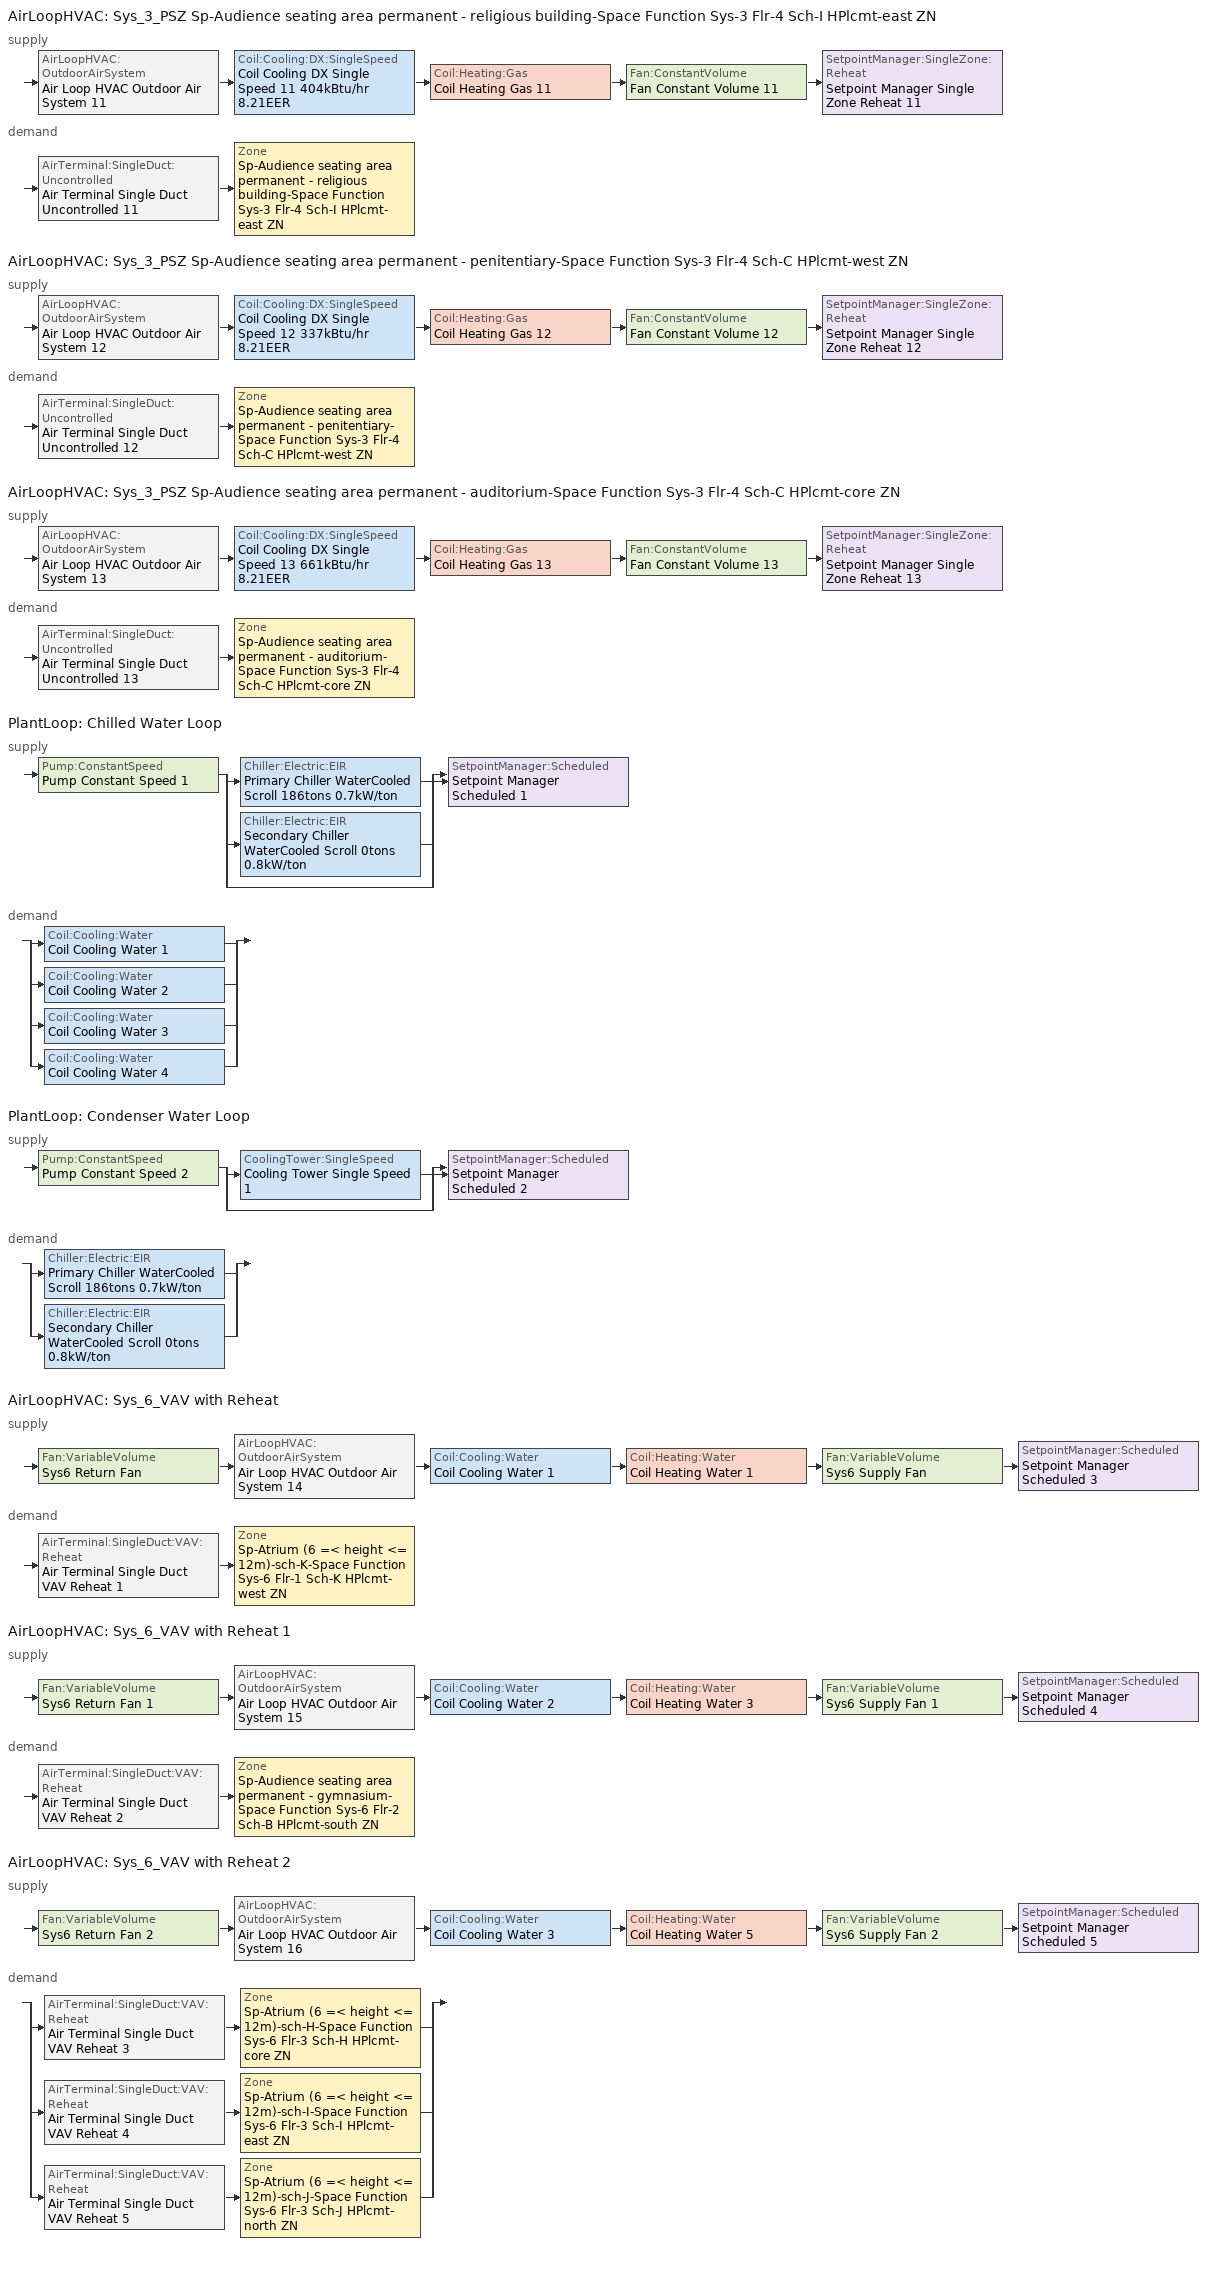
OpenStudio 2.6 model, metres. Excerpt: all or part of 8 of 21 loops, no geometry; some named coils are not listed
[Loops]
AirLoopHVAC 'Sys_3_PSZ Sp-Audience seating area permanent - religious building-Space Function Sys-3 Flr-4 Sch-I HPlcmt-east ZN'
 supply: AirLoopHVAC:OutdoorAirSystem 'Air Loop HVAC Outdoor Air System 11' > Coil:Cooling:DX:SingleSpeed 'Coil Cooling DX Single Speed 11 404kBtu/hr 8.21EER' > Coil:Heating:Gas 'Coil Heating Gas 11' > Fan:ConstantVolume 'Fan Constant Volume 11' > SetpointManager:SingleZone:Reheat 'Setpoint Manager Single Zone Reheat 11'
 demand: AirTerminal:SingleDuct:Uncontrolled 'Air Terminal Single Duct Uncontrolled 11' > Zone 'Sp-Audience seating area permanent - religious building-Space Function Sys-3 Flr-4 Sch-I HPlcmt-east ZN'
AirLoopHVAC 'Sys_3_PSZ Sp-Audience seating area permanent - penitentiary-Space Function Sys-3 Flr-4 Sch-C HPlcmt-west ZN'
 supply: AirLoopHVAC:OutdoorAirSystem 'Air Loop HVAC Outdoor Air System 12' > Coil:Cooling:DX:SingleSpeed 'Coil Cooling DX Single Speed 12 337kBtu/hr 8.21EER' > Coil:Heating:Gas 'Coil Heating Gas 12' > Fan:ConstantVolume 'Fan Constant Volume 12' > SetpointManager:SingleZone:Reheat 'Setpoint Manager Single Zone Reheat 12'
 demand: AirTerminal:SingleDuct:Uncontrolled 'Air Terminal Single Duct Uncontrolled 12' > Zone 'Sp-Audience seating area permanent - penitentiary-Space Function Sys-3 Flr-4 Sch-C HPlcmt-west ZN'
AirLoopHVAC 'Sys_3_PSZ Sp-Audience seating area permanent - auditorium-Space Function Sys-3 Flr-4 Sch-C HPlcmt-core ZN'
 supply: AirLoopHVAC:OutdoorAirSystem 'Air Loop HVAC Outdoor Air System 13' > Coil:Cooling:DX:SingleSpeed 'Coil Cooling DX Single Speed 13 661kBtu/hr 8.21EER' > Coil:Heating:Gas 'Coil Heating Gas 13' > Fan:ConstantVolume 'Fan Constant Volume 13' > SetpointManager:SingleZone:Reheat 'Setpoint Manager Single Zone Reheat 13'
 demand: AirTerminal:SingleDuct:Uncontrolled 'Air Terminal Single Duct Uncontrolled 13' > Zone 'Sp-Audience seating area permanent - auditorium-Space Function Sys-3 Flr-4 Sch-C HPlcmt-core ZN'
PlantLoop 'Chilled Water Loop'
 supply: Pump:ConstantSpeed 'Pump Constant Speed 1' > split
  | Chiller:Electric:EIR 'Primary Chiller WaterCooled Scroll 186tons 0.7kW/ton'
  | Chiller:Electric:EIR 'Secondary Chiller WaterCooled Scroll 0tons 0.8kW/ton'
  | bypass
  join > SetpointManager:Scheduled 'Setpoint Manager Scheduled 1'
 demand: split
  | Coil:Cooling:Water 'Coil Cooling Water 1'
  | Coil:Cooling:Water 'Coil Cooling Water 2'
  | Coil:Cooling:Water 'Coil Cooling Water 3'
  | Coil:Cooling:Water 'Coil Cooling Water 4'
PlantLoop 'Condenser Water Loop'
 supply: Pump:ConstantSpeed 'Pump Constant Speed 2' > split
  | CoolingTower:SingleSpeed 'Cooling Tower Single Speed 1'
  | bypass
  join > SetpointManager:Scheduled 'Setpoint Manager Scheduled 2'
 demand: split
  | Chiller:Electric:EIR 'Primary Chiller WaterCooled Scroll 186tons 0.7kW/ton'
  | Chiller:Electric:EIR 'Secondary Chiller WaterCooled Scroll 0tons 0.8kW/ton'
AirLoopHVAC 'Sys_6_VAV with Reheat'
 supply: Fan:VariableVolume 'Sys6 Return Fan' > AirLoopHVAC:OutdoorAirSystem 'Air Loop HVAC Outdoor Air System 14' > Coil:Cooling:Water 'Coil Cooling Water 1' > Coil:Heating:Water 'Coil Heating Water 1' > Fan:VariableVolume 'Sys6 Supply Fan' > SetpointManager:Scheduled 'Setpoint Manager Scheduled 3'
 demand: AirTerminal:SingleDuct:VAV:Reheat 'Air Terminal Single Duct VAV Reheat 1' > Zone 'Sp-Atrium (6 =< height <= 12m)-sch-K-Space Function Sys-6 Flr-1 Sch-K HPlcmt-west ZN'
AirLoopHVAC 'Sys_6_VAV with Reheat 1'
 supply: Fan:VariableVolume 'Sys6 Return Fan 1' > AirLoopHVAC:OutdoorAirSystem 'Air Loop HVAC Outdoor Air System 15' > Coil:Cooling:Water 'Coil Cooling Water 2' > Coil:Heating:Water 'Coil Heating Water 3' > Fan:VariableVolume 'Sys6 Supply Fan 1' > SetpointManager:Scheduled 'Setpoint Manager Scheduled 4'
 demand: AirTerminal:SingleDuct:VAV:Reheat 'Air Terminal Single Duct VAV Reheat 2' > Zone 'Sp-Audience seating area permanent - gymnasium-Space Function Sys-6 Flr-2 Sch-B HPlcmt-south ZN'
AirLoopHVAC 'Sys_6_VAV with Reheat 2'
 supply: Fan:VariableVolume 'Sys6 Return Fan 2' > AirLoopHVAC:OutdoorAirSystem 'Air Loop HVAC Outdoor Air System 16' > Coil:Cooling:Water 'Coil Cooling Water 3' > Coil:Heating:Water 'Coil Heating Water 5' > Fan:VariableVolume 'Sys6 Supply Fan 2' > SetpointManager:Scheduled 'Setpoint Manager Scheduled 5'
 demand: split
  | AirTerminal:SingleDuct:VAV:Reheat 'Air Terminal Single Duct VAV Reheat 3' > Zone 'Sp-Atrium (6 =< height <= 12m)-sch-H-Space Function Sys-6 Flr-3 Sch-H HPlcmt-core ZN'
  | AirTerminal:SingleDuct:VAV:Reheat 'Air Terminal Single Duct VAV Reheat 4' > Zone 'Sp-Atrium (6 =< height <= 12m)-sch-I-Space Function Sys-6 Flr-3 Sch-I HPlcmt-east ZN'
  | AirTerminal:SingleDuct:VAV:Reheat 'Air Terminal Single Duct VAV Reheat 5' > Zone 'Sp-Atrium (6 =< height <= 12m)-sch-J-Space Function Sys-6 Flr-3 Sch-J HPlcmt-north ZN'
[Sizing:Zone] Zone Cooling Design Supply Air Temperature Input Method=SupplyAirTemperature; Zone Cooling Design Supply Air Temperature {C}=13; Zone Cooling Design Supply Air Temperature Difference {deltaC}=11.11; Zone Heating Design Supply Air Temperature Input Method=SupplyAirTemperature; Zone Heating Design Supply Air Temperature {C}=43; Zone Heating Design Supply Air Temperature Difference {deltaC}=11.11; Zone Cooling Design Supply Air Humidity Ratio {kg-H2O/kg-air}=0.0085; Zone Heating Design Supply Air Humidity Ratio {kg-H2O/kg-air}=0.008; Zone Heating Sizing Factor=1.3; Zone Cooling Sizing Factor=1.1; Cooling Design Air Flow Method=DesignDay; Heating Design Air Flow Method=DesignDay; Account for Dedicated Outdoor Air System=No; Dedicated Outdoor Air System Control Strategy=NeutralSupplyAir; Dedicated Outdoor Air Low Setpoint Temperature for Design {C}=autosize; Dedicated Outdoor Air High Setpoint Temperature for Design {C}=autosize
Sp-Audience seating area permanent - religious building-Space Function Sys-3 Flr-4 Sch-I HPlcmt-east ZN; Sp-Audience seating area permanent - penitentiary-Space Function Sys-3 Flr-4 Sch-C HPlcmt-west ZN; Sp-Audience seating area permanent - auditorium-Space Function Sys-3 Flr-4 Sch-C HPlcmt-core ZN; Sp-Atrium (6 =< height <= 12m)-sch-K-Space Function Sys-6 Flr-1 Sch-K HPlcmt-west ZN; Sp-Audience seating area permanent - gymnasium-Space Function Sys-6 Flr-2 Sch-B HPlcmt-south ZN; Sp-Atrium (6 =< height <= 12m)-sch-H-Space Function Sys-6 Flr-3 Sch-H HPlcmt-core ZN; Sp-Atrium (6 =< height <= 12m)-sch-I-Space Function Sys-6 Flr-3 Sch-I HPlcmt-east ZN; Sp-Atrium (6 =< height <= 12m)-sch-J-Space Function Sys-6 Flr-3 Sch-J HPlcmt-north ZN
[Zone equipment]
Sp-Audience seating area permanent - religious building-Space Function Sys-3 Flr-4 Sch-I HPlcmt-east ZN: Air Terminal Single Duct Uncontrolled 11, Zone HVAC Baseboard Convective Water 11
Sp-Audience seating area permanent - penitentiary-Space Function Sys-3 Flr-4 Sch-C HPlcmt-west ZN: Air Terminal Single Duct Uncontrolled 12, Zone HVAC Baseboard Convective Water 12
Sp-Audience seating area permanent - auditorium-Space Function Sys-3 Flr-4 Sch-C HPlcmt-core ZN: Air Terminal Single Duct Uncontrolled 13, Zone HVAC Baseboard Convective Water 13
Sp-Atrium (6 =< height <= 12m)-sch-K-Space Function Sys-6 Flr-1 Sch-K HPlcmt-west ZN: Air Terminal Single Duct VAV Reheat 1, Zone HVAC Baseboard Convective Water 14
Sp-Audience seating area permanent - gymnasium-Space Function Sys-6 Flr-2 Sch-B HPlcmt-south ZN: Air Terminal Single Duct VAV Reheat 2, Zone HVAC Baseboard Convective Water 15
Sp-Atrium (6 =< height <= 12m)-sch-H-Space Function Sys-6 Flr-3 Sch-H HPlcmt-core ZN: Air Terminal Single Duct VAV Reheat 3, Zone HVAC Baseboard Convective Water 16
Sp-Atrium (6 =< height <= 12m)-sch-I-Space Function Sys-6 Flr-3 Sch-I HPlcmt-east ZN: Air Terminal Single Duct VAV Reheat 4, Zone HVAC Baseboard Convective Water 17
Sp-Atrium (6 =< height <= 12m)-sch-J-Space Function Sys-6 Flr-3 Sch-J HPlcmt-north ZN: Air Terminal Single Duct VAV Reheat 5, Zone HVAC Baseboard Convective Water 18
[PlantLoop] Glycol Concentration=0; Plant Loop Volume {m3}=Autocalculate; Load Distribution Scheme=Optimal
Chilled Water Loop; Condenser Water Loop
[Sizing:Plant] Loop Design Temperature Difference {deltaC}=6; Sizing Option=NonCoincident; Zone Timesteps in Averaging Window=1; Coincident Sizing Factor Mode=None
Name | Loop Type | Design Loop Exit Temperature {C}
Chilled Water Loop | Cooling | 7
Condenser Water Loop | Condenser | 29
[AirLoopHVAC] Design Supply Air Flow Rate {m3/s}=AutoSize
Name | Availability Schedule
Sys_3_PSZ Sp-Audience seating area permanent - religious building-Space Function Sys-3 Flr-4 Sch-I HPlcmt-east ZN | Sys_3_PSZ Sp-Audience seating area permanent - religious building-Space Function Sys-3 Flr-4 Sch-I HPlcmt-east ZN Occ Sch
Sys_3_PSZ Sp-Audience seating area permanent - penitentiary-Space Function Sys-3 Flr-4 Sch-C HPlcmt-west ZN | Sys_3_PSZ Sp-Audience seating area permanent - penitentiary-Space Function Sys-3 Flr-4 Sch-C HPlcmt-west ZN Occ Sch
Sys_3_PSZ Sp-Audience seating area permanent - auditorium-Space Function Sys-3 Flr-4 Sch-C HPlcmt-core ZN | Sys_3_PSZ Sp-Audience seating area permanent - auditorium-Space Function Sys-3 Flr-4 Sch-C HPlcmt-core ZN Occ Sch
Sys_6_VAV with Reheat | Sys_6_VAV with Reheat Occ Sch
Sys_6_VAV with Reheat 1 | Sys_6_VAV with Reheat 1 Occ Sch
Sys_6_VAV with Reheat 2 | Sys_6_VAV with Reheat 2 Occ Sch
[Sizing:System] Type of Load to Size On=Sensible; Design Outdoor Air Flow Rate {m3/s}=Autosize; Preheat Design Temperature {C}=7; Preheat Design Humidity Ratio {kg-H2O/kg-Air}=0.008; Precool Design Humidity Ratio {kg-H2O/kg-Air}=0.008; Central Cooling Design Supply Air Temperature {C}=13; Sizing Option=NonCoincident; 100% Outdoor Air in Cooling=No; 100% Outdoor Air in Heating=No; Central Cooling Design Supply Air Humidity Ratio {kg-H2O/kg-Air}=0.0085; Central Heating Design Supply Air Humidity Ratio {kg-H2O/kg-Air}=0.008; Cooling Design Air Flow Method=DesignDay; Cooling Design Air Flow Rate {m3/s}=0; Heating Design Air Flow Method=DesignDay; Heating Design Air Flow Rate {m3/s}=0; System Outdoor Air Method=ZoneSum; Zone Maximum Outdoor Air Fraction=1; Cooling Supply Air Flow Rate Per Floor Area {m3/s-m2}=0.00996765; Cooling Fraction of Autosized Cooling Supply Air Flow Rate=1; Cooling Supply Air Flow Rate Per Unit Cooling Capacity {m3/s-W}=3.94755e-05; Heating Supply Air Flow Rate Per Floor Area {m3/s-m2}=0.00996765; Heating Fraction of Autosized Heating Supply Air Flow Rate=1; Heating Fraction of Autosized Cooling Supply Air Flow Rate=1; Heating Supply Air Flow Rate Per Unit Heating Capacity {m3/s-W}=3.15882e-05; Cooling Design Capacity Method=CoolingDesignCapacity; Cooling Design Capacity {W}=autosize; Cooling Design Capacity Per Floor Area {W/m2}=234.7; Fraction of Autosized Cooling Design Capacity=1; Heating Design Capacity Method=HeatingDesignCapacity; Heating Design Capacity {W}=autosize; Heating Design Capacity Per Floor Area {W/m2}=157; Fraction of Autosized Heating Design Capacity=1; Central Cooling Capacity Control Method=OnOff
Name | Minimum System Air Flow Ratio | Precool Design Temperature {C} | Central Heating Design Supply Air Temperature {C}
Sys_3_PSZ Sp-Audience seating area permanent - religious building-Space Function Sys-3 Flr-4 Sch-I HPlcmt-east ZN; Sys_3_PSZ Sp-Audience seating area permanent - penitentiary-Space Function Sys-3 Flr-4 Sch-C HPlcmt-west ZN; Sys_3_PSZ Sp-Audience seating area permanent - auditorium-Space Function Sys-3 Flr-4 Sch-C HPlcmt-core ZN | 1 | 13 | 43
Sys_6_VAV with Reheat; Sys_6_VAV with Reheat 1; Sys_6_VAV with Reheat 2 | 0.3 | 12.8 | 13.1
[Fan:ConstantVolume] Availability Schedule=Always On Discrete; Fan Efficiency=0.39975; Pressure Rise {Pa}=640; Maximum Flow Rate {m3/s}=AutoSize; Motor Efficiency=0.615
Fan Constant Volume 11; Fan Constant Volume 12; Fan Constant Volume 13
[Coil:Heating:Gas] Availability Schedule=Always On Discrete; Gas Burner Efficiency=0.81; Nominal Capacity {W}=AutoSize; Parasitic Electric Load {W}=0; Part Load Fraction Correlation Curve=FURNACE-EFFPLR-NECB2011; Parasitic Gas Load {W}=0
Coil Heating Gas 11; Coil Heating Gas 12; Coil Heating Gas 13
[Coil:Cooling:DX:SingleSpeed] Availability Schedule=Always On Discrete; Rated Total Cooling Capacity {W}=autosize; Rated Sensible Heat Ratio=autosize; Rated Air Flow Rate {m3/s}=autosize; Rated Evaporator Fan Power Per Volume Flow Rate {W/(m3/s)}=773.3; Total Cooling Capacity Function of Temperature Curve=DXCOOL-NECB2011-REF-CAPFT; Total Cooling Capacity Function of Flow Fraction Curve=DXCOOL-NECB2011-REF-CAPFFLOW; Energy Input Ratio Function of Temperature Curve=DXCOOL-NECB2011-REF-COOLEIRFT; Energy Input Ratio Function of Flow Fraction Curve=DXCOOL-NECB2011-REF-COOLEIRFFLOW; Part Load Fraction Correlation Curve=DXCOOL-NECB2011-REF-COOLPLFFPLR; Condenser Type=AirCooled; Evaporative Condenser Effectiveness=0; Evaporative Condenser Air Flow Rate {m3/s}=Autosize; Evaporative Condenser Pump Rated Power Consumption {W}=Autosize; Crankcase Heater Capacity {W}=0; Maximum Outdoor Dry-Bulb Temperature for Crankcase Heater Operation {C}=0; Basin Heater Capacity {W/K}=0; Basin Heater Setpoint Temperature {C}=10
Name | Rated COP {W/W}
Coil Cooling DX Single Speed 11 404kBtu/hr 8.21EER | 3.03512
Coil Cooling DX Single Speed 12 337kBtu/hr 8.21EER | 2.99198
Coil Cooling DX Single Speed 13 661kBtu/hr 8.21EER | 3.20066
[Controller:OutdoorAir] Minimum Outdoor Air Flow Rate {m3/s}=autosize; Maximum Outdoor Air Flow Rate {m3/s}=Autosize; Economizer Control Action Type=ModulateFlow; Lockout Type=NoLockout; Minimum Limit Type=FixedMinimum; High Humidity Control=No; Heat Recovery Bypass Control Type=BypassWhenOAFlowGreaterThanMinimum
Name | Economizer Control Type | Minimum Outdoor Air Schedule | Controller Mechanical Ventilation | Economizer Maximum Limit Dry-Bulb Temperature {C} | Economizer Maximum Limit Enthalpy {J/kg} | Economizer Minimum Limit Dry-Bulb Temperature {C}
Controller Outdoor Air 11 | DifferentialEnthalpy | Sys_3_PSZ Sp-Audience seating area permanent - religious building-Space Function Sys-3 Flr-4 Sch-I HPlcmt-east ZN Occ Sch | Controller Mechanical Ventilation 11
Controller Outdoor Air 12 | DifferentialEnthalpy | Sys_3_PSZ Sp-Audience seating area permanent - penitentiary-Space Function Sys-3 Flr-4 Sch-C HPlcmt-west ZN Occ Sch | Controller Mechanical Ventilation 12
Controller Outdoor Air 13 | DifferentialEnthalpy | Sys_3_PSZ Sp-Audience seating area permanent - auditorium-Space Function Sys-3 Flr-4 Sch-C HPlcmt-core ZN Occ Sch | Controller Mechanical Ventilation 13
Controller Outdoor Air 14 | NoEconomizer | Sys_6_VAV with Reheat Occ Sch | Controller Mechanical Ventilation 14 | 28 | 64000 | -100
Controller Outdoor Air 15 | DifferentialEnthalpy | Sys_6_VAV with Reheat 1 Occ Sch | Controller Mechanical Ventilation 15
Controller Outdoor Air 16 | DifferentialEnthalpy | Sys_6_VAV with Reheat 2 Occ Sch | Controller Mechanical Ventilation 16
[Controller:MechanicalVentilation] Availability Schedule=Always On Discrete; System Outdoor Air Method=ZoneSum
Controller Mechanical Ventilation 11; Controller Mechanical Ventilation 12; Controller Mechanical Ventilation 13; Controller Mechanical Ventilation 14; Controller Mechanical Ventilation 15; Controller Mechanical Ventilation 16
[AirLoopHVAC:OutdoorAirSystem]
Name | Controller
Air Loop HVAC Outdoor Air System 11 | Controller Outdoor Air 11
Air Loop HVAC Outdoor Air System 12 | Controller Outdoor Air 12
Air Loop HVAC Outdoor Air System 13 | Controller Outdoor Air 13
Air Loop HVAC Outdoor Air System 14 | Controller Outdoor Air 14
Air Loop HVAC Outdoor Air System 15 | Controller Outdoor Air 15
Air Loop HVAC Outdoor Air System 16 | Controller Outdoor Air 16
[SetpointManager:SingleZone:Reheat] Minimum Supply Air Temperature {C}=13; Maximum Supply Air Temperature {C}=43
Name | Control Zone
Setpoint Manager Single Zone Reheat 11 | Sp-Audience seating area permanent - religious building-Space Function Sys-3 Flr-4 Sch-I HPlcmt-east ZN
Setpoint Manager Single Zone Reheat 12 | Sp-Audience seating area permanent - penitentiary-Space Function Sys-3 Flr-4 Sch-C HPlcmt-west ZN
Setpoint Manager Single Zone Reheat 13 | Sp-Audience seating area permanent - auditorium-Space Function Sys-3 Flr-4 Sch-C HPlcmt-core ZN
[AirTerminal:SingleDuct:Uncontrolled] Availability Schedule=Always On Discrete; Maximum Air Flow Rate {m3/s}=AutoSize
Air Terminal Single Duct Uncontrolled 11; Air Terminal Single Duct Uncontrolled 12; Air Terminal Single Duct Uncontrolled 13
[Pump:ConstantSpeed] Rated Flow Rate {m3/s}=autosize; Rated Pump Head {Pa}=179352; Rated Power Consumption {W}=autosize; Fraction of Motor Inefficiencies to Fluid Stream=0; Pump Control Type=Intermittent; Design Power Sizing Method=PowerPerFlowPerPressure; Design Electric Power per Unit Flow Rate {W/(m3/s)}=348701.1; Design Shaft Power per Unit Flow Rate per Unit Head {W-s/m3-Pa}=1.28205
Name | Motor Efficiency
Pump Constant Speed 1 | 0.917
Pump Constant Speed 2 | 0.93
[Chiller:Electric:EIR] Cooling Capacity Function of Temperature Curve=WaterCooled_Scroll_CAPFT_NECB2011; Electric Input to Cooling Output Ratio Function of Temperature Curve=WaterCooled_Scroll_EIRFT_NECB2011; Electric Input to Cooling Output Ratio Function of Part Load Ratio Curve=WaterCooled_Scroll_EIRFPLR_NECB2011; Minimum Part Load Ratio=0.25; Minimum Unloading Ratio=0.25; Condenser Type=WaterCooled; Chiller Flow Mode=LeavingSetpointModulated; Design Heat Recovery Water Flow Rate {m3/s}=0; Sizing Factor=1; Basin Heater Capacity {W/K}=0; Basin Heater Setpoint Temperature {C}=10
Name | Reference Capacity {W} | Reference COP {W/W}
Primary Chiller WaterCooled Scroll 186tons 0.7kW/ton | 653389 | 5.17968
Secondary Chiller WaterCooled Scroll 0tons 0.8kW/ton | 0.001 | 4.5032
[SetpointManager:Scheduled] Control Variable=Temperature
Name | Schedule
Setpoint Manager Scheduled 1 | CHW Temp
Setpoint Manager Scheduled 2 | CW Temp
Setpoint Manager Scheduled 3 | Supply Air Temp
Setpoint Manager Scheduled 4 | Supply Air Temp 1
Setpoint Manager Scheduled 5 | Supply Air Temp 2
[CoolingTower:SingleSpeed]
Cooling Tower Single Speed 1: Design Water Flow Rate {m3/s}=autosize; Design Air Flow Rate {m3/s}=autosize; Fan Power at Design Air Flow Rate {W}=10133.9; U-Factor Times Area Value at Design Air Flow Rate {W/K}=autosize; Air Flow Rate in Free Convection Regime {m3/s}=autosize; U-Factor Times Area Value at Free Convection Air Flow Rate {W/K}=autosize; Performance Input Method=UFactorTimesAreaAndDesignWaterFlowRate; Free Convection Capacity {W}=0; Basin Heater Capacity {W/K}=0; Evaporation Loss Mode=LossFactor; Evaporation Loss Factor {percent/K}=0.2; Drift Loss Percent {percent}=0.008; Blowdown Calculation Mode=ConcentrationRatio; Blowdown Concentration Ratio=3; Capacity Control=FanCycling; Number of Cells=1; Cell Control=MinimalCell; Cell Minimum  Water Flow Rate Fraction=0.33; Cell Maximum Water Flow Rate Fraction=2.5; Sizing Factor=1; Free Convection Air Flow Rate Sizing Factor=0.1; Free Convection U-Factor Times Area Value Sizing Factor=0.1; Heat Rejection Capacity and Nominal Capacity Sizing Ratio=1.25; Free Convection Nominal Capacity Sizing Factor=0.1; Design Inlet Air Dry-Bulb Temperature {C}=35; Design Inlet Air Wet-Bulb Temperature {C}=24; Design Approach Temperature {deltaC}=5; Design Range Temperature {deltaC}=6
[Fan:VariableVolume] Availability Schedule=Always On Discrete; Maximum Flow Rate {m3/s}=Autosize; Fan Power Minimum Flow Rate Input Method=Fraction; Fan Power Minimum Air Flow Rate {m3/s}=0; Motor In Airstream Fraction=1; Fan Power Coefficient 5=0
Name | Fan Efficiency | Pressure Rise {Pa} | Fan Power Minimum Flow Fraction | Motor Efficiency | Fan Power Coefficient 1 | Fan Power Coefficient 2 | Fan Power Coefficient 3 | Fan Power Coefficient 4
Sys6 Supply Fan | 0.549965 | 1000 | 0.68 | 0.8461 | -2.4176 | 9.5874 | -11.559 | 5.4009
Sys6 Return Fan; Sys6 Return Fan 1; Sys6 Return Fan 2 | 0.299975 | 250 | 0.68 | 0.4615 | -2.4176 | 9.5874 | -11.559 | 5.4009
Sys6 Supply Fan 1; Sys6 Supply Fan 2 | 0.549965 | 1000 | 0.5 | 0.8461 | -4.1457 | 16.803 | -19.471 | 7.8488
[Coil:Cooling:Water] Availability Schedule=Always On Discrete
Coil Cooling Water 1; Coil Cooling Water 2; Coil Cooling Water 3; Coil Cooling Water 4
[Controller:WaterCoil] Action=Reverse; Minimum Actuated Flow {m3/s}=0
Name | Water Coil
Controller Water Coil 2 | Coil Cooling Water 1
Controller Water Coil 5 | Coil Cooling Water 2
Controller Water Coil 8 | Coil Cooling Water 3
Controller Water Coil 13 | Coil Cooling Water 4
[AirTerminal:SingleDuct:VAV:Reheat] Availability Schedule=Always On Discrete; Maximum Air Flow Rate {m3/s}=AutoSize; Zone Minimum Air Flow Input Method=Constant; Constant Minimum Air Flow Fraction=0.3; Maximum Hot Water or Steam Flow Rate {m3/s}=AutoSize; Minimum Hot Water or Steam Flow Rate {m3/s}=0; Convergence Tolerance=0.001; Damper Heating Action=Normal; Maximum Flow per Zone Floor Area During Reheat {m3/s-m2}=AutoSize; Control For Outdoor Air=No
Name | Fixed Minimum Air Flow Rate {m3/s} | Reheat Coil | Maximum Flow Fraction During Reheat | Maximum Reheat Air Temperature {C}
Air Terminal Single Duct VAV Reheat 1 | 3.75 | Coil Heating Water 2 | AutoSize | 18
Air Terminal Single Duct VAV Reheat 2 | 3.75 | Coil Heating Water 4 | AutoSize | 43
Air Terminal Single Duct VAV Reheat 3 | 5 | Coil Heating Water 6 | 0.5 | 43
Air Terminal Single Duct VAV Reheat 4 | 3.75 | Coil Heating Water 7 | 0.5 | 43
Air Terminal Single Duct VAV Reheat 5 | 3.75 | Coil Heating Water 8 | 0.5 | 43
[Schedule:Ruleset]
Name | Default Day Schedule | Summer Design Day Schedule | Winter Design Day Schedule
CHW Temp | Schedule Day 3
CW Temp | Schedule Day 4
Supply Air Temp | Supply Air Temp Default
Supply Air Temp 1 | Supply Air Temp Default 1
Supply Air Temp 2 | Supply Air Temp Default 2
Sys_3_PSZ Sp-Audience seating area permanent - auditorium-Space Function Sys-3 Flr-4 Sch-C HPlcmt-core ZN Occ Sch | Sys_3_PSZ Sp-Audience seating area permanent - auditorium-Space Function Sys-3 Flr-4 Sch-C HPlcmt-core ZN Occ Sch Default | Sys_3_PSZ Sp-Audience seating area permanent - auditorium-Space Function Sys-3 Flr-4 Sch-C HPlcmt-core ZN Occ Sch Summer Design Day | Sys_3_PSZ Sp-Audience seating area permanent - auditorium-Space Function Sys-3 Flr-4 Sch-C HPlcmt-core ZN Occ Sch Winter Design Day
Sys_3_PSZ Sp-Audience seating area permanent - penitentiary-Space Function Sys-3 Flr-4 Sch-C HPlcmt-west ZN Occ Sch | Sys_3_PSZ Sp-Audience seating area permanent - penitentiary-Space Function Sys-3 Flr-4 Sch-C HPlcmt-west ZN Occ Sch Default | Sys_3_PSZ Sp-Audience seating area permanent - penitentiary-Space Function Sys-3 Flr-4 Sch-C HPlcmt-west ZN Occ Sch Summer Design Day | Sys_3_PSZ Sp-Audience seating area permanent - penitentiary-Space Function Sys-3 Flr-4 Sch-C HPlcmt-west ZN Occ Sch Winter Design Day
Sys_3_PSZ Sp-Audience seating area permanent - religious building-Space Function Sys-3 Flr-4 Sch-I HPlcmt-east ZN Occ Sch | Sys_3_PSZ Sp-Audience seating area permanent - religious building-Space Function Sys-3 Flr-4 Sch-I HPlcmt-east ZN Occ Sch Default | Sys_3_PSZ Sp-Audience seating area permanent - religious building-Space Function Sys-3 Flr-4 Sch-I HPlcmt-east ZN Occ Sch Summer Design Day | Sys_3_PSZ Sp-Audience seating area permanent - religious building-Space Function Sys-3 Flr-4 Sch-I HPlcmt-east ZN Occ Sch Winter Design Day
Sys_6_VAV with Reheat Occ Sch | Sys_6_VAV with Reheat Occ Sch Default | Sys_6_VAV with Reheat Occ Sch Summer Design Day | Sys_6_VAV with Reheat Occ Sch Winter Design Day
Sys_6_VAV with Reheat 1 Occ Sch | Sys_6_VAV with Reheat 1 Occ Sch Default | Sys_6_VAV with Reheat 1 Occ Sch Summer Design Day | Sys_6_VAV with Reheat 1 Occ Sch Winter Design Day
Sys_6_VAV with Reheat 2 Occ Sch | Sys_6_VAV with Reheat 2 Occ Sch Default | Sys_6_VAV with Reheat 2 Occ Sch Summer Design Day | Sys_6_VAV with Reheat 2 Occ Sch Winter Design Day
[Schedule:Day]
Schedule Day 3; wkdCHW Temp 1; satCHW Temp 1; sunCHW Temp 1: 1, 0, 7, 2, 0, 7, 3, 0, 7, 4, 0, 7, 5, 0, 7, 6, 0, 7, 7, 0, 7, 8, 0, 7, 9, 0, 7, 10, 0, 7, 11, 0, 7, 12, 0, 7, 13, 0, 7, 14, 0, 7, 15, 0, 7, 16, 0, 7, 17, 0, 7, 18, 0, 7, 19, 0, 7, 20, 0, 7, 21, 0, 7, 22, 0, 7, 23, 0, 7, 24, 0, 7
Schedule Day 4; wkdCW Temp 1; satCW Temp 1; sunCW Temp 1: 1, 0, 29, 2, 0, 29, 3, 0, 29, 4, 0, 29, 5, 0, 29, 6, 0, 29, 7, 0, 29, 8, 0, 29, 9, 0, 29, 10, 0, 29, 11, 0, 29, 12, 0, 29, 13, 0, 29, 14, 0, 29, 15, 0, 29, 16, 0, 29, 17, 0, 29, 18, 0, 29, 19, 0, 29, 20, 0, 29, 21, 0, 29, 22, 0, 29, 23, 0, 29, 24, 0, 29
Supply Air Temp Default; Supply Air Temp Default 1; Supply Air Temp Default 2: 24, 0, 13
Sys_3_PSZ Sp-Audience seating area permanent - auditorium-Space Function Sys-3 Flr-4 Sch-C HPlcmt-core ZN Occ Sch Default; Sys_3_PSZ Sp-Audience seating area permanent - auditorium-Space Function Sys-3 Flr-4 Sch-C HPlcmt-core ZN Occ Sch Winter Design Day; Sys_3_PSZ Sp-Audience seating area permanent - auditorium-Space Function Sys-3 Flr-4 Sch-C HPlcmt-core ZN Occ Sch Summer Design Day; Sys_3_PSZ Sp-Audience seating area permanent - penitentiary-Space Function Sys-3 Flr-4 Sch-C HPlcmt-west ZN Occ Sch Default; Sys_3_PSZ Sp-Audience seating area permanent - penitentiary-Space Function Sys-3 Flr-4 Sch-C HPlcmt-west ZN Occ Sch Winter Design Day; Sys_3_PSZ Sp-Audience seating area permanent - penitentiary-Space Function Sys-3 Flr-4 Sch-C HPlcmt-west ZN Occ Sch Summer Design Day; Sys_3_PSZ Sp-Audience seating area permanent - religious building-Space Function Sys-3 Flr-4 Sch-I HPlcmt-east ZN Occ Sch Default; Sys_3_PSZ Sp-Audience seating area permanent - religious building-Space Function Sys-3 Flr-4 Sch-I HPlcmt-east ZN Occ Sch Winter Design Day; Sys_3_PSZ Sp-Audience seating area permanent - religious building-Space Function Sys-3 Flr-4 Sch-I HPlcmt-east ZN Occ Sch Summer Design Day; Sys_6_VAV with Reheat Occ Sch Default; Sys_6_VAV with Reheat Occ Sch Winter Design Day; Sys_6_VAV with Reheat Occ Sch Summer Design Day; Sys_6_VAV with Reheat 1 Occ Sch Default; Sys_6_VAV with Reheat 1 Occ Sch Winter Design Day; Sys_6_VAV with Reheat 1 Occ Sch Summer Design Day; Sys_6_VAV with Reheat 2 Occ Sch Default; Sys_6_VAV with Reheat 2 Occ Sch Winter Design Day; Sys_6_VAV with Reheat 2 Occ Sch Summer Design Day; Sys_6_VAV with Reheat 2 Occ Sch Monday; Sys_6_VAV with Reheat 2 Occ Sch Tuesday; Sys_6_VAV with Reheat 2 Occ Sch Wednesday; Sys_6_VAV with Reheat 2 Occ Sch Thursday; Sys_6_VAV with Reheat 2 Occ Sch Friday; Sys_6_VAV with Reheat 2 Occ Sch Saturday; Sys_6_VAV with Reheat 2 Occ Sch Sunday: 24, 0, 1
Sys_3_PSZ Sp-Audience seating area permanent - auditorium-Space Function Sys-3 Flr-4 Sch-C HPlcmt-core ZN Occ Sch Monday; Sys_3_PSZ Sp-Audience seating area permanent - auditorium-Space Function Sys-3 Flr-4 Sch-C HPlcmt-core ZN Occ Sch Tuesday; Sys_3_PSZ Sp-Audience seating area permanent - auditorium-Space Function Sys-3 Flr-4 Sch-C HPlcmt-core ZN Occ Sch Wednesday; Sys_3_PSZ Sp-Audience seating area permanent - auditorium-Space Function Sys-3 Flr-4 Sch-C HPlcmt-core ZN Occ Sch Thursday; Sys_3_PSZ Sp-Audience seating area permanent - auditorium-Space Function Sys-3 Flr-4 Sch-C HPlcmt-core ZN Occ Sch Friday; Sys_3_PSZ Sp-Audience seating area permanent - auditorium-Space Function Sys-3 Flr-4 Sch-C HPlcmt-core ZN Occ Sch Saturday; Sys_3_PSZ Sp-Audience seating area permanent - penitentiary-Space Function Sys-3 Flr-4 Sch-C HPlcmt-west ZN Occ Sch Monday; Sys_3_PSZ Sp-Audience seating area permanent - penitentiary-Space Function Sys-3 Flr-4 Sch-C HPlcmt-west ZN Occ Sch Tuesday; Sys_3_PSZ Sp-Audience seating area permanent - penitentiary-Space Function Sys-3 Flr-4 Sch-C HPlcmt-west ZN Occ Sch Wednesday; Sys_3_PSZ Sp-Audience seating area permanent - penitentiary-Space Function Sys-3 Flr-4 Sch-C HPlcmt-west ZN Occ Sch Thursday; Sys_3_PSZ Sp-Audience seating area permanent - penitentiary-Space Function Sys-3 Flr-4 Sch-C HPlcmt-west ZN Occ Sch Friday; Sys_3_PSZ Sp-Audience seating area permanent - penitentiary-Space Function Sys-3 Flr-4 Sch-C HPlcmt-west ZN Occ Sch Saturday: 9, 0, 0, 21, 0, 1, 24, 0, 0
Sys_3_PSZ Sp-Audience seating area permanent - auditorium-Space Function Sys-3 Flr-4 Sch-C HPlcmt-core ZN Occ Sch Sunday; Sys_3_PSZ Sp-Audience seating area permanent - penitentiary-Space Function Sys-3 Flr-4 Sch-C HPlcmt-west ZN Occ Sch Sunday: 9, 0, 0, 19, 0, 1, 24, 0, 0
Sys_3_PSZ Sp-Audience seating area permanent - religious building-Space Function Sys-3 Flr-4 Sch-I HPlcmt-east ZN Occ Sch Monday; Sys_3_PSZ Sp-Audience seating area permanent - religious building-Space Function Sys-3 Flr-4 Sch-I HPlcmt-east ZN Occ Sch Tuesday; Sys_3_PSZ Sp-Audience seating area permanent - religious building-Space Function Sys-3 Flr-4 Sch-I HPlcmt-east ZN Occ Sch Wednesday; Sys_3_PSZ Sp-Audience seating area permanent - religious building-Space Function Sys-3 Flr-4 Sch-I HPlcmt-east ZN Occ Sch Thursday; Sys_3_PSZ Sp-Audience seating area permanent - religious building-Space Function Sys-3 Flr-4 Sch-I HPlcmt-east ZN Occ Sch Friday: 18, 0, 0, 24, 0, 1
Sys_3_PSZ Sp-Audience seating area permanent - religious building-Space Function Sys-3 Flr-4 Sch-I HPlcmt-east ZN Occ Sch Saturday: 13, 0, 0, 24, 0, 1
Sys_3_PSZ Sp-Audience seating area permanent - religious building-Space Function Sys-3 Flr-4 Sch-I HPlcmt-east ZN Occ Sch Sunday: 8, 0, 0, 14, 0, 1, 24, 0, 0
Sys_6_VAV with Reheat Occ Sch Monday; Sys_6_VAV with Reheat Occ Sch Tuesday; Sys_6_VAV with Reheat Occ Sch Wednesday; Sys_6_VAV with Reheat Occ Sch Thursday; Sys_6_VAV with Reheat Occ Sch Friday; Sys_6_VAV with Reheat Occ Sch Saturday; Sys_6_VAV with Reheat Occ Sch Sunday: 6, 0, 0, 20, 0, 1, 24, 0, 0
Sys_6_VAV with Reheat 1 Occ Sch Monday; Sys_6_VAV with Reheat 1 Occ Sch Tuesday; Sys_6_VAV with Reheat 1 Occ Sch Wednesday; Sys_6_VAV with Reheat 1 Occ Sch Thursday; Sys_6_VAV with Reheat 1 Occ Sch Friday: 1, 0, 1, 10, 0, 0, 24, 0, 1
Sys_6_VAV with Reheat 1 Occ Sch Saturday: 2, 0, 1, 10, 0, 0, 24, 0, 1
Sys_6_VAV with Reheat 1 Occ Sch Sunday: 1, 0, 0, 2, 0, 1, 11, 0, 0, 23, 0, 1, 24, 0, 0
[Schedule:Rule] Date Specification Type=DateRange; Start Month=1; Start Day=1; End Month=12
Name | Schedule Ruleset | Rule Order | Day Schedule | Apply Sunday | Apply Monday | Apply Tuesday | Apply Wednesday | Apply Thursday | Apply Friday | Apply Saturday | End Day
wkdCHW Temp rule | CHW Temp | 2 | wkdCHW Temp 1 | No | Yes | Yes | Yes | Yes | Yes | No | 31
satCHW Temprule | CHW Temp | 1 | satCHW Temp 1 | No | No | No | No | No | No | Yes | 31
sunCHW Temprule | CHW Temp | 0 | sunCHW Temp 1 | Yes | No | No | No | No | No | No | 31
wkdCW Temp rule | CW Temp | 2 | wkdCW Temp 1 | No | Yes | Yes | Yes | Yes | Yes | No | 31
satCW Temprule | CW Temp | 1 | satCW Temp 1 | No | No | No | No | No | No | Yes | 31
sunCW Temprule | CW Temp | 0 | sunCW Temp 1 | Yes | No | No | No | No | No | No | 31
Sys_3_PSZ Sp-Audience seating area permanent - auditorium-Space Function Sys-3 Flr-4 Sch-C HPlcmt-core ZN Occ Sch Monday Rule | Sys_3_PSZ Sp-Audience seating area permanent - auditorium-Space Function Sys-3 Flr-4 Sch-C HPlcmt-core ZN Occ Sch | 6 | Sys_3_PSZ Sp-Audience seating area permanent - auditorium-Space Function Sys-3 Flr-4 Sch-C HPlcmt-core ZN Occ Sch Monday |  | Yes |  |  |  |  |  | 25
Sys_3_PSZ Sp-Audience seating area permanent - auditorium-Space Function Sys-3 Flr-4 Sch-C HPlcmt-core ZN Occ Sch Tuesday Rule | Sys_3_PSZ Sp-Audience seating area permanent - auditorium-Space Function Sys-3 Flr-4 Sch-C HPlcmt-core ZN Occ Sch | 5 | Sys_3_PSZ Sp-Audience seating area permanent - auditorium-Space Function Sys-3 Flr-4 Sch-C HPlcmt-core ZN Occ Sch Tuesday |  |  | Yes |  |  |  |  | 26
Sys_3_PSZ Sp-Audience seating area permanent - auditorium-Space Function Sys-3 Flr-4 Sch-C HPlcmt-core ZN Occ Sch Wednesday Rule | Sys_3_PSZ Sp-Audience seating area permanent - auditorium-Space Function Sys-3 Flr-4 Sch-C HPlcmt-core ZN Occ Sch | 4 | Sys_3_PSZ Sp-Audience seating area permanent - auditorium-Space Function Sys-3 Flr-4 Sch-C HPlcmt-core ZN Occ Sch Wednesday |  |  |  | Yes |  |  |  | 27
Sys_3_PSZ Sp-Audience seating area permanent - auditorium-Space Function Sys-3 Flr-4 Sch-C HPlcmt-core ZN Occ Sch Thursday Rule | Sys_3_PSZ Sp-Audience seating area permanent - auditorium-Space Function Sys-3 Flr-4 Sch-C HPlcmt-core ZN Occ Sch | 3 | Sys_3_PSZ Sp-Audience seating area permanent - auditorium-Space Function Sys-3 Flr-4 Sch-C HPlcmt-core ZN Occ Sch Thursday |  |  |  |  | Yes |  |  | 28
Sys_3_PSZ Sp-Audience seating area permanent - auditorium-Space Function Sys-3 Flr-4 Sch-C HPlcmt-core ZN Occ Sch Friday Rule | Sys_3_PSZ Sp-Audience seating area permanent - auditorium-Space Function Sys-3 Flr-4 Sch-C HPlcmt-core ZN Occ Sch | 2 | Sys_3_PSZ Sp-Audience seating area permanent - auditorium-Space Function Sys-3 Flr-4 Sch-C HPlcmt-core ZN Occ Sch Friday |  |  |  |  |  | Yes |  | 29
Sys_3_PSZ Sp-Audience seating area permanent - auditorium-Space Function Sys-3 Flr-4 Sch-C HPlcmt-core ZN Occ Sch Saturday Rule | Sys_3_PSZ Sp-Audience seating area permanent - auditorium-Space Function Sys-3 Flr-4 Sch-C HPlcmt-core ZN Occ Sch | 1 | Sys_3_PSZ Sp-Audience seating area permanent - auditorium-Space Function Sys-3 Flr-4 Sch-C HPlcmt-core ZN Occ Sch Saturday |  |  |  |  |  |  | Yes | 30
Sys_3_PSZ Sp-Audience seating area permanent - auditorium-Space Function Sys-3 Flr-4 Sch-C HPlcmt-core ZN Occ Sch Sunday Rule | Sys_3_PSZ Sp-Audience seating area permanent - auditorium-Space Function Sys-3 Flr-4 Sch-C HPlcmt-core ZN Occ Sch | 0 | Sys_3_PSZ Sp-Audience seating area permanent - auditorium-Space Function Sys-3 Flr-4 Sch-C HPlcmt-core ZN Occ Sch Sunday | Yes |  |  |  |  |  |  | 31
Sys_3_PSZ Sp-Audience seating area permanent - penitentiary-Space Function Sys-3 Flr-4 Sch-C HPlcmt-west ZN Occ Sch Monday Rule | Sys_3_PSZ Sp-Audience seating area permanent - penitentiary-Space Function Sys-3 Flr-4 Sch-C HPlcmt-west ZN Occ Sch | 6 | Sys_3_PSZ Sp-Audience seating area permanent - penitentiary-Space Function Sys-3 Flr-4 Sch-C HPlcmt-west ZN Occ Sch Monday |  | Yes |  |  |  |  |  | 25
Sys_3_PSZ Sp-Audience seating area permanent - penitentiary-Space Function Sys-3 Flr-4 Sch-C HPlcmt-west ZN Occ Sch Tuesday Rule | Sys_3_PSZ Sp-Audience seating area permanent - penitentiary-Space Function Sys-3 Flr-4 Sch-C HPlcmt-west ZN Occ Sch | 5 | Sys_3_PSZ Sp-Audience seating area permanent - penitentiary-Space Function Sys-3 Flr-4 Sch-C HPlcmt-west ZN Occ Sch Tuesday |  |  | Yes |  |  |  |  | 26
Sys_3_PSZ Sp-Audience seating area permanent - penitentiary-Space Function Sys-3 Flr-4 Sch-C HPlcmt-west ZN Occ Sch Wednesday Rule | Sys_3_PSZ Sp-Audience seating area permanent - penitentiary-Space Function Sys-3 Flr-4 Sch-C HPlcmt-west ZN Occ Sch | 4 | Sys_3_PSZ Sp-Audience seating area permanent - penitentiary-Space Function Sys-3 Flr-4 Sch-C HPlcmt-west ZN Occ Sch Wednesday |  |  |  | Yes |  |  |  | 27
Sys_3_PSZ Sp-Audience seating area permanent - penitentiary-Space Function Sys-3 Flr-4 Sch-C HPlcmt-west ZN Occ Sch Thursday Rule | Sys_3_PSZ Sp-Audience seating area permanent - penitentiary-Space Function Sys-3 Flr-4 Sch-C HPlcmt-west ZN Occ Sch | 3 | Sys_3_PSZ Sp-Audience seating area permanent - penitentiary-Space Function Sys-3 Flr-4 Sch-C HPlcmt-west ZN Occ Sch Thursday |  |  |  |  | Yes |  |  | 28
Sys_3_PSZ Sp-Audience seating area permanent - penitentiary-Space Function Sys-3 Flr-4 Sch-C HPlcmt-west ZN Occ Sch Friday Rule | Sys_3_PSZ Sp-Audience seating area permanent - penitentiary-Space Function Sys-3 Flr-4 Sch-C HPlcmt-west ZN Occ Sch | 2 | Sys_3_PSZ Sp-Audience seating area permanent - penitentiary-Space Function Sys-3 Flr-4 Sch-C HPlcmt-west ZN Occ Sch Friday |  |  |  |  |  | Yes |  | 29
Sys_3_PSZ Sp-Audience seating area permanent - penitentiary-Space Function Sys-3 Flr-4 Sch-C HPlcmt-west ZN Occ Sch Saturday Rule | Sys_3_PSZ Sp-Audience seating area permanent - penitentiary-Space Function Sys-3 Flr-4 Sch-C HPlcmt-west ZN Occ Sch | 1 | Sys_3_PSZ Sp-Audience seating area permanent - penitentiary-Space Function Sys-3 Flr-4 Sch-C HPlcmt-west ZN Occ Sch Saturday |  |  |  |  |  |  | Yes | 30
Sys_3_PSZ Sp-Audience seating area permanent - penitentiary-Space Function Sys-3 Flr-4 Sch-C HPlcmt-west ZN Occ Sch Sunday Rule | Sys_3_PSZ Sp-Audience seating area permanent - penitentiary-Space Function Sys-3 Flr-4 Sch-C HPlcmt-west ZN Occ Sch | 0 | Sys_3_PSZ Sp-Audience seating area permanent - penitentiary-Space Function Sys-3 Flr-4 Sch-C HPlcmt-west ZN Occ Sch Sunday | Yes |  |  |  |  |  |  | 31
Sys_3_PSZ Sp-Audience seating area permanent - religious building-Space Function Sys-3 Flr-4 Sch-I HPlcmt-east ZN Occ Sch Monday Rule | Sys_3_PSZ Sp-Audience seating area permanent - religious building-Space Function Sys-3 Flr-4 Sch-I HPlcmt-east ZN Occ Sch | 6 | Sys_3_PSZ Sp-Audience seating area permanent - religious building-Space Function Sys-3 Flr-4 Sch-I HPlcmt-east ZN Occ Sch Monday |  | Yes |  |  |  |  |  | 25
Sys_3_PSZ Sp-Audience seating area permanent - religious building-Space Function Sys-3 Flr-4 Sch-I HPlcmt-east ZN Occ Sch Tuesday Rule | Sys_3_PSZ Sp-Audience seating area permanent - religious building-Space Function Sys-3 Flr-4 Sch-I HPlcmt-east ZN Occ Sch | 5 | Sys_3_PSZ Sp-Audience seating area permanent - religious building-Space Function Sys-3 Flr-4 Sch-I HPlcmt-east ZN Occ Sch Tuesday |  |  | Yes |  |  |  |  | 26
Sys_3_PSZ Sp-Audience seating area permanent - religious building-Space Function Sys-3 Flr-4 Sch-I HPlcmt-east ZN Occ Sch Wednesday Rule | Sys_3_PSZ Sp-Audience seating area permanent - religious building-Space Function Sys-3 Flr-4 Sch-I HPlcmt-east ZN Occ Sch | 4 | Sys_3_PSZ Sp-Audience seating area permanent - religious building-Space Function Sys-3 Flr-4 Sch-I HPlcmt-east ZN Occ Sch Wednesday |  |  |  | Yes |  |  |  | 27
Sys_3_PSZ Sp-Audience seating area permanent - religious building-Space Function Sys-3 Flr-4 Sch-I HPlcmt-east ZN Occ Sch Thursday Rule | Sys_3_PSZ Sp-Audience seating area permanent - religious building-Space Function Sys-3 Flr-4 Sch-I HPlcmt-east ZN Occ Sch | 3 | Sys_3_PSZ Sp-Audience seating area permanent - religious building-Space Function Sys-3 Flr-4 Sch-I HPlcmt-east ZN Occ Sch Thursday |  |  |  |  | Yes |  |  | 28
Sys_3_PSZ Sp-Audience seating area permanent - religious building-Space Function Sys-3 Flr-4 Sch-I HPlcmt-east ZN Occ Sch Friday Rule | Sys_3_PSZ Sp-Audience seating area permanent - religious building-Space Function Sys-3 Flr-4 Sch-I HPlcmt-east ZN Occ Sch | 2 | Sys_3_PSZ Sp-Audience seating area permanent - religious building-Space Function Sys-3 Flr-4 Sch-I HPlcmt-east ZN Occ Sch Friday |  |  |  |  |  | Yes |  | 29
Sys_3_PSZ Sp-Audience seating area permanent - religious building-Space Function Sys-3 Flr-4 Sch-I HPlcmt-east ZN Occ Sch Saturday Rule | Sys_3_PSZ Sp-Audience seating area permanent - religious building-Space Function Sys-3 Flr-4 Sch-I HPlcmt-east ZN Occ Sch | 1 | Sys_3_PSZ Sp-Audience seating area permanent - religious building-Space Function Sys-3 Flr-4 Sch-I HPlcmt-east ZN Occ Sch Saturday |  |  |  |  |  |  | Yes | 30
Sys_3_PSZ Sp-Audience seating area permanent - religious building-Space Function Sys-3 Flr-4 Sch-I HPlcmt-east ZN Occ Sch Sunday Rule | Sys_3_PSZ Sp-Audience seating area permanent - religious building-Space Function Sys-3 Flr-4 Sch-I HPlcmt-east ZN Occ Sch | 0 | Sys_3_PSZ Sp-Audience seating area permanent - religious building-Space Function Sys-3 Flr-4 Sch-I HPlcmt-east ZN Occ Sch Sunday | Yes |  |  |  |  |  |  | 31
Sys_6_VAV with Reheat Occ Sch Monday Rule | Sys_6_VAV with Reheat Occ Sch | 6 | Sys_6_VAV with Reheat Occ Sch Monday |  | Yes |  |  |  |  |  | 25
Sys_6_VAV with Reheat Occ Sch Tuesday Rule | Sys_6_VAV with Reheat Occ Sch | 5 | Sys_6_VAV with Reheat Occ Sch Tuesday |  |  | Yes |  |  |  |  | 26
Sys_6_VAV with Reheat Occ Sch Wednesday Rule | Sys_6_VAV with Reheat Occ Sch | 4 | Sys_6_VAV with Reheat Occ Sch Wednesday |  |  |  | Yes |  |  |  | 27
Sys_6_VAV with Reheat Occ Sch Thursday Rule | Sys_6_VAV with Reheat Occ Sch | 3 | Sys_6_VAV with Reheat Occ Sch Thursday |  |  |  |  | Yes |  |  | 28
Sys_6_VAV with Reheat Occ Sch Friday Rule | Sys_6_VAV with Reheat Occ Sch | 2 | Sys_6_VAV with Reheat Occ Sch Friday |  |  |  |  |  | Yes |  | 29
Sys_6_VAV with Reheat Occ Sch Saturday Rule | Sys_6_VAV with Reheat Occ Sch | 1 | Sys_6_VAV with Reheat Occ Sch Saturday |  |  |  |  |  |  | Yes | 30
Sys_6_VAV with Reheat Occ Sch Sunday Rule | Sys_6_VAV with Reheat Occ Sch | 0 | Sys_6_VAV with Reheat Occ Sch Sunday | Yes |  |  |  |  |  |  | 31
Sys_6_VAV with Reheat 1 Occ Sch Monday Rule | Sys_6_VAV with Reheat 1 Occ Sch | 6 | Sys_6_VAV with Reheat 1 Occ Sch Monday |  | Yes |  |  |  |  |  | 25
Sys_6_VAV with Reheat 1 Occ Sch Tuesday Rule | Sys_6_VAV with Reheat 1 Occ Sch | 5 | Sys_6_VAV with Reheat 1 Occ Sch Tuesday |  |  | Yes |  |  |  |  | 26
Sys_6_VAV with Reheat 1 Occ Sch Wednesday Rule | Sys_6_VAV with Reheat 1 Occ Sch | 4 | Sys_6_VAV with Reheat 1 Occ Sch Wednesday |  |  |  | Yes |  |  |  | 27
Sys_6_VAV with Reheat 1 Occ Sch Thursday Rule | Sys_6_VAV with Reheat 1 Occ Sch | 3 | Sys_6_VAV with Reheat 1 Occ Sch Thursday |  |  |  |  | Yes |  |  | 28
Sys_6_VAV with Reheat 1 Occ Sch Friday Rule | Sys_6_VAV with Reheat 1 Occ Sch | 2 | Sys_6_VAV with Reheat 1 Occ Sch Friday |  |  |  |  |  | Yes |  | 29
Sys_6_VAV with Reheat 1 Occ Sch Saturday Rule | Sys_6_VAV with Reheat 1 Occ Sch | 1 | Sys_6_VAV with Reheat 1 Occ Sch Saturday |  |  |  |  |  |  | Yes | 30
Sys_6_VAV with Reheat 1 Occ Sch Sunday Rule | Sys_6_VAV with Reheat 1 Occ Sch | 0 | Sys_6_VAV with Reheat 1 Occ Sch Sunday | Yes |  |  |  |  |  |  | 31
Sys_6_VAV with Reheat 2 Occ Sch Monday Rule | Sys_6_VAV with Reheat 2 Occ Sch | 6 | Sys_6_VAV with Reheat 2 Occ Sch Monday |  | Yes |  |  |  |  |  | 25
Sys_6_VAV with Reheat 2 Occ Sch Tuesday Rule | Sys_6_VAV with Reheat 2 Occ Sch | 5 | Sys_6_VAV with Reheat 2 Occ Sch Tuesday |  |  | Yes |  |  |  |  | 26
Sys_6_VAV with Reheat 2 Occ Sch Wednesday Rule | Sys_6_VAV with Reheat 2 Occ Sch | 4 | Sys_6_VAV with Reheat 2 Occ Sch Wednesday |  |  |  | Yes |  |  |  | 27
Sys_6_VAV with Reheat 2 Occ Sch Thursday Rule | Sys_6_VAV with Reheat 2 Occ Sch | 3 | Sys_6_VAV with Reheat 2 Occ Sch Thursday |  |  |  |  | Yes |  |  | 28
Sys_6_VAV with Reheat 2 Occ Sch Friday Rule | Sys_6_VAV with Reheat 2 Occ Sch | 2 | Sys_6_VAV with Reheat 2 Occ Sch Friday |  |  |  |  |  | Yes |  | 29
Sys_6_VAV with Reheat 2 Occ Sch Saturday Rule | Sys_6_VAV with Reheat 2 Occ Sch | 1 | Sys_6_VAV with Reheat 2 Occ Sch Saturday |  |  |  |  |  |  | Yes | 30
Sys_6_VAV with Reheat 2 Occ Sch Sunday Rule | Sys_6_VAV with Reheat 2 Occ Sch | 0 | Sys_6_VAV with Reheat 2 Occ Sch Sunday | Yes |  |  |  |  |  |  | 31
[Schedule:Constant]
Always On Discrete: Value=1
[Curve:Biquadratic] Minimum Value of y=24
Name | Coefficient1 Constant | Coefficient2 x | Coefficient3 x**2 | Coefficient4 y | Coefficient5 y**2 | Coefficient6 x*y | Minimum Value of x | Maximum Value of x | Maximum Value of y
DXCOOL-NECB2011-REF-CAPFT | 0.867905 | 0.0142459 | 0.00055436 | -0.0075575 | 3.3e-05 | -0.0001918 | 13 | 24 | 46
DXCOOL-NECB2011-REF-COOLEIRFT | 0.116936 | 0.0284933 | -0.0004112 | 0.0214108 | 0.00016103 | -0.0006791 | 13 | 24 | 46
WaterCooled_Scroll_CAPFT_NECB2011 | 0.94418 | 0.0337102 | 9.75564e-05 | -0.00322114 | -4.91832e-05 | -0.000177584 | 5 | 10 | 35
WaterCooled_Scroll_EIRFT_NECB2011 | 0.727393 | -0.0118922 | 0.000541177 | 0.00187934 | 0.000473461 | -0.000711472 | 5 | 10 | 35
[Curve:Quadratic] Minimum Value of x=0; Maximum Value of x=1
Name | Coefficient1 Constant | Coefficient2 x | Coefficient3 x**2
DXCOOL-NECB2011-REF-CAPFFLOW; DXCOOL-NECB2011-REF-COOLEIRFFLOW | 1 | 0 | 0
WaterCooled_Scroll_EIRFPLR_NECB2011 | 0.04412 | 0.640367 | 0.319555
[Curve:Cubic] Maximum Value of x=1
Name | Coefficient1 Constant | Coefficient2 x | Coefficient3 x**2 | Coefficient4 x**3 | Minimum Value of x
DXCOOL-NECB2011-REF-COOLPLFFPLR | 0.0277 | 4.9151 | -8.184 | 4.2702 | 0.7
FURNACE-EFFPLR-NECB2011 | 0.7277 | 1.0667 | -1.5174 | 0.7282 | 0
